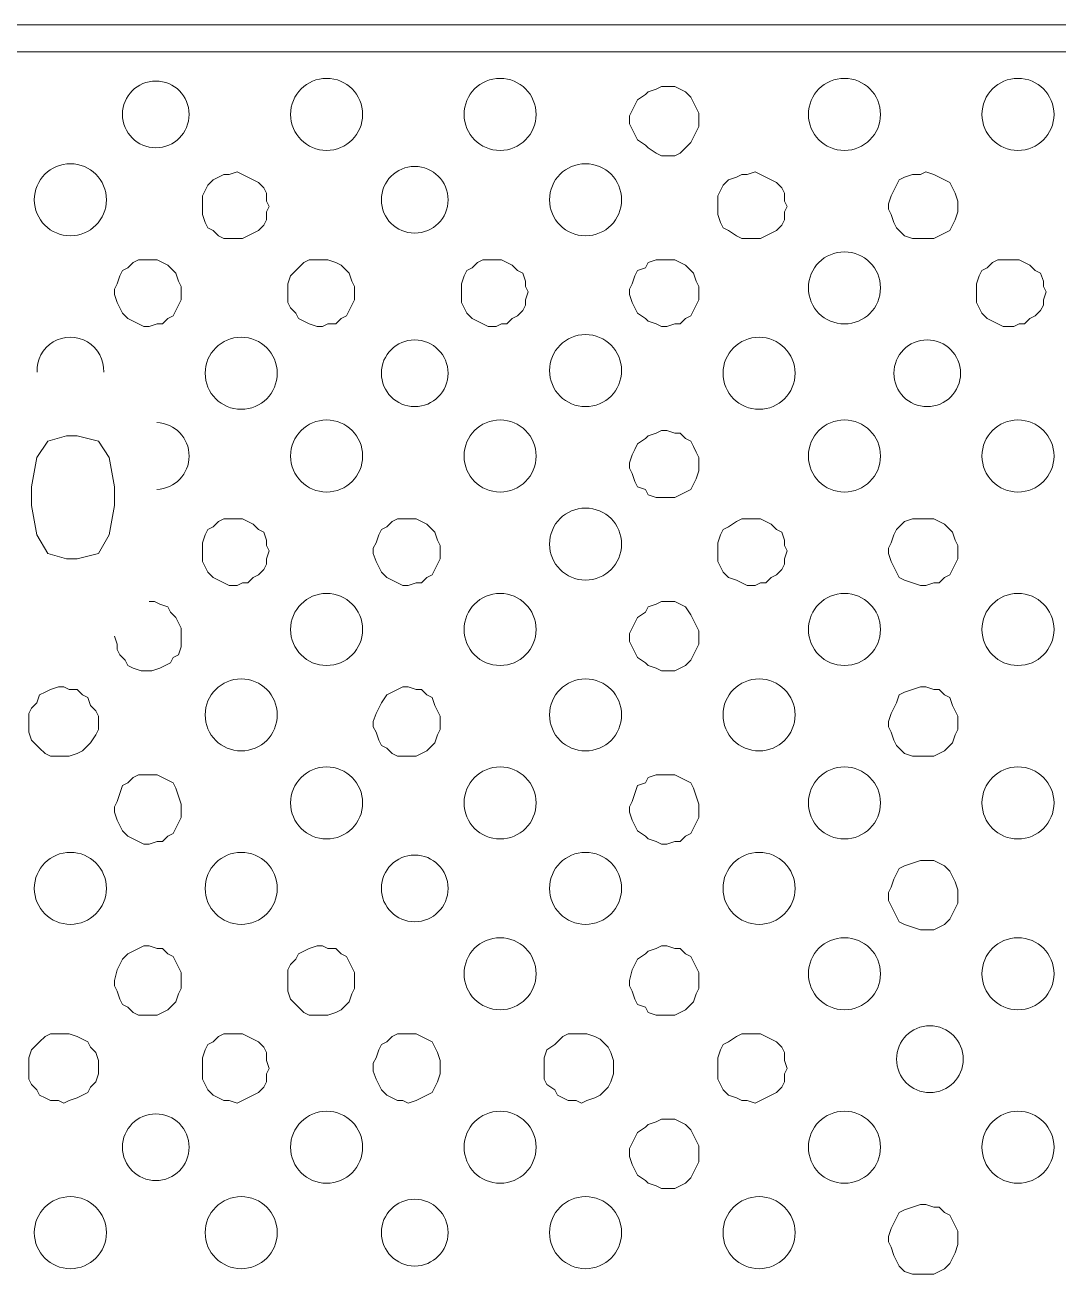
# Model space of a CAD drawing. Header units: inches. Extents: x 0.13 to 4.47, y 0.19 to 3.07.
# Drawn here: x 3.3967 to 3.5764, y 2.3011 to 2.5184 of the extents above; entities that cross this region are included whole.
import ezdxf

# ---------------------------------------------------------------- set-up
doc = ezdxf.new("R2010")
doc.units = ezdxf.units.IN
doc.header["$MEASUREMENT"] = 0
doc.layers.add('PDF_PDF5_PDF12_PDF11_0', color=7, linetype='Continuous')
doc.layers.add('PDF_PDF5_PDF12_PDF11_PROYECCION 2', color=7, linetype='Continuous')

msp = doc.modelspace()

# ---------------------------------------------------------------- linework, layer by layer
at = {"layer": 'PDF_PDF5_PDF12_PDF11_0', "lineweight": 13}
msp.add_lwpolyline([(3.403897200000002, 2.446923600000001), (3.400646400000002, 2.445994800000001), (3.398788800000002, 2.443208400000001), (3.397860000000002, 2.438100000000001), (3.397860000000002, 2.434849200000001), (3.398788800000002, 2.429740800000001), (3.400646400000002, 2.426490000000001), (3.403897200000002, 2.425561200000001), (3.405754800000002, 2.425561200000001), (3.409470000000002, 2.426490000000001), (3.411327600000002, 2.429740800000001), (3.412256400000002, 2.434849200000001), (3.412256400000002, 2.438100000000001), (3.411327600000002, 2.443208400000001), (3.409470000000002, 2.445994800000001), (3.405754800000002, 2.446923600000001)], close=True, dxfattribs=at)
at = {"layer": 'PDF_PDF5_PDF12_PDF11_PROYECCION 2', "lineweight": 5}
for points in [[(4.043376000000002, 2.518441200000001), (3.274794000000002, 2.518441200000001)], [(4.043376000000002, 2.513797200000001), (3.274794000000002, 2.513797200000001)], [(3.412256400000002, 2.412093600000001), (3.412720800000002, 2.410700400000001), (3.412720800000002, 2.409771600000001), (3.413185200000002, 2.408842800000001), (3.414114000000002, 2.407914000000001), (3.414578400000002, 2.406985200000001), (3.415507200000002, 2.406520800000001), (3.416900400000002, 2.406056400000001), (3.417829200000002, 2.406056400000001), (3.418758000000002, 2.406056400000001), (3.420151200000002, 2.406520800000001), (3.421080000000002, 2.406985200000001), (3.422008800000002, 2.407449600000001), (3.422473200000002, 2.408378400000001), (3.423402000000002, 2.408842800000001), (3.423866400000002, 2.410236000000001), (3.423866400000002, 2.411164800000001), (3.423866400000002, 2.412093600000001), (3.423866400000002, 2.413486800000001), (3.423402000000002, 2.414415600000001), (3.422937600000002, 2.415344400000001), (3.422008800000002, 2.416273200000001), (3.421544400000002, 2.417202000000001), (3.420151200000002, 2.417666400000001), (3.419222400000002, 2.418130800000001), (3.418293600000002, 2.418130800000001)]]:
    msp.add_lwpolyline(points, dxfattribs=at)
for points in [[(3.513960000000002, 2.501722800000001), (3.513960000000002, 2.503116000000001), (3.513495600000002, 2.504044800000001), (3.513031200000002, 2.504973600000001), (3.512566800000002, 2.505902400000001), (3.511638000000002, 2.506831200000001), (3.510709200000002, 2.507295600000001), (3.509780400000002, 2.507760000000001), (3.508387200000002, 2.507760000000001), (3.507458400000002, 2.507760000000001), (3.506529600000002, 2.507295600000001), (3.505136400000002, 2.506831200000001), (3.504672000000002, 2.506366800000001), (3.503278800000002, 2.505438000000001), (3.502814400000002, 2.504509200000001), (3.502350000000002, 2.503580400000001), (3.501885600000002, 2.502651600000001), (3.501885600000002, 2.501258400000001), (3.502350000000002, 2.500329600000001), (3.502814400000002, 2.499400800000001), (3.503278800000002, 2.498472000000001), (3.504672000000002, 2.497543200000001), (3.505136400000002, 2.497078800000001), (3.506529600000002, 2.496150000000001), (3.507458400000002, 2.495685600000001), (3.508387200000002, 2.495685600000001), (3.509780400000002, 2.495685600000001), (3.510709200000002, 2.496150000000001), (3.511638000000002, 2.497078800000001), (3.512566800000002, 2.498007600000001), (3.513031200000002, 2.498936400000001), (3.513495600000002, 2.499865200000001), (3.513960000000002, 2.500794000000001)], [(3.439191600000002, 2.486862000000001), (3.438727200000002, 2.487790800000001), (3.438727200000002, 2.489184000000001), (3.438262800000002, 2.490112800000001), (3.437334000000002, 2.491041600000001), (3.436405200000002, 2.491506000000001), (3.435476400000002, 2.491970400000001), (3.434547600000002, 2.492434800000001), (3.433618800000002, 2.492899200000001), (3.432225600000002, 2.492434800000001), (3.431296800000002, 2.492434800000001), (3.430368000000002, 2.491970400000001), (3.429439200000002, 2.491506000000001), (3.428510400000002, 2.490577200000001), (3.428046000000002, 2.489648400000001), (3.427581600000002, 2.488719600000001), (3.427581600000002, 2.487326400000001), (3.427581600000002, 2.486397600000001), (3.427581600000002, 2.485468800000001), (3.428046000000002, 2.484075600000001), (3.428510400000002, 2.483146800000001), (3.429439200000002, 2.482682400000001), (3.430368000000002, 2.481753600000001), (3.431296800000002, 2.481289200000001), (3.432225600000002, 2.481289200000001), (3.433618800000002, 2.481289200000001), (3.434547600000002, 2.481289200000001), (3.435476400000002, 2.481753600000001), (3.436405200000002, 2.482218000000001), (3.437334000000002, 2.482682400000001), (3.438262800000002, 2.483611200000001), (3.438727200000002, 2.484540000000001), (3.438727200000002, 2.485933200000001)], [(3.529285200000002, 2.486862000000001), (3.528820800000002, 2.487790800000001), (3.528820800000002, 2.489184000000001), (3.528356400000002, 2.490112800000001), (3.527427600000002, 2.491041600000001), (3.526498800000002, 2.491506000000001), (3.525570000000002, 2.491970400000001), (3.524641200000002, 2.492434800000001), (3.523712400000002, 2.492899200000001), (3.522319200000002, 2.492434800000001), (3.521390400000002, 2.492434800000001), (3.520461600000002, 2.491970400000001), (3.519068400000002, 2.491506000000001), (3.518139600000002, 2.490577200000001), (3.517675200000002, 2.489648400000001), (3.517210800000002, 2.488719600000001), (3.517210800000002, 2.487326400000001), (3.517210800000002, 2.486397600000001), (3.517210800000002, 2.485468800000001), (3.517675200000002, 2.484075600000001), (3.518139600000002, 2.483146800000001), (3.519068400000002, 2.482682400000001), (3.520461600000002, 2.481753600000001), (3.521390400000002, 2.481289200000001), (3.522319200000002, 2.481289200000001), (3.523712400000002, 2.481289200000001), (3.524641200000002, 2.481289200000001), (3.525570000000002, 2.481753600000001), (3.526498800000002, 2.482218000000001), (3.527427600000002, 2.482682400000001), (3.528356400000002, 2.483611200000001), (3.528820800000002, 2.484540000000001), (3.528820800000002, 2.485933200000001)], [(3.559006800000002, 2.486862000000001), (3.559006800000002, 2.487790800000001), (3.558542400000002, 2.489184000000001), (3.558078000000002, 2.490112800000001), (3.557613600000002, 2.491041600000001), (3.556684800000002, 2.491506000000001), (3.555756000000002, 2.491970400000001), (3.554827200000002, 2.492434800000001), (3.553434000000002, 2.492899200000001), (3.552505200000002, 2.492434800000001), (3.551112000000002, 2.492434800000001), (3.549718800000002, 2.491970400000001), (3.548790000000002, 2.491506000000001), (3.548325600000002, 2.490577200000001), (3.547861200000002, 2.489648400000001), (3.547396800000002, 2.488719600000001), (3.546932400000002, 2.487326400000001), (3.546932400000002, 2.486397600000001), (3.547396800000002, 2.485468800000001), (3.547861200000002, 2.484075600000001), (3.548325600000002, 2.483146800000001), (3.548790000000002, 2.482682400000001), (3.549718800000002, 2.481753600000001), (3.551112000000002, 2.481289200000001), (3.552505200000002, 2.481289200000001), (3.553434000000002, 2.481289200000001), (3.554827200000002, 2.481289200000001), (3.555756000000002, 2.481753600000001), (3.556684800000002, 2.482218000000001), (3.557613600000002, 2.482682400000001), (3.558078000000002, 2.483611200000001), (3.558542400000002, 2.484540000000001), (3.559006800000002, 2.485933200000001)], [(3.423866400000002, 2.472001200000001), (3.423866400000002, 2.472930000000001), (3.423402000000002, 2.473858800000001), (3.422937600000002, 2.475252000000001), (3.422473200000002, 2.475716400000001), (3.421544400000002, 2.476645200000001), (3.420615600000002, 2.477109600000001), (3.419686800000002, 2.477574000000001), (3.418293600000002, 2.477574000000001), (3.417364800000002, 2.477574000000001), (3.416436000000002, 2.477574000000001), (3.415507200000002, 2.477109600000001), (3.414578400000002, 2.476180800000001), (3.413649600000002, 2.475716400000001), (3.413185200000002, 2.474787600000001), (3.412720800000002, 2.473394400000001), (3.412256400000002, 2.472465600000001), (3.412256400000002, 2.471536800000001), (3.412720800000002, 2.470143600000001), (3.413185200000002, 2.469214800000001), (3.413649600000002, 2.468286000000001), (3.414578400000002, 2.467357200000001), (3.415507200000002, 2.466892800000001), (3.416436000000002, 2.466428400000001), (3.417364800000002, 2.465964000000001), (3.418293600000002, 2.465964000000001), (3.419686800000002, 2.466428400000001), (3.420615600000002, 2.466428400000001), (3.421544400000002, 2.467357200000001), (3.422473200000002, 2.467821600000001), (3.422937600000002, 2.468750400000001), (3.423402000000002, 2.469679200000001), (3.423866400000002, 2.470608000000001)], [(3.454052400000002, 2.472001200000001), (3.454052400000002, 2.472930000000001), (3.453588000000002, 2.473858800000001), (3.453123600000002, 2.475252000000001), (3.452659200000002, 2.475716400000001), (3.451730400000002, 2.476645200000001), (3.450801600000002, 2.477109600000001), (3.449408400000002, 2.477574000000001), (3.448479600000002, 2.477574000000001), (3.447550800000002, 2.477574000000001), (3.446157600000002, 2.477574000000001), (3.445228800000002, 2.477109600000001), (3.444300000000002, 2.476180800000001), (3.443835600000002, 2.475716400000001), (3.442906800000002, 2.474787600000001), (3.442442400000002, 2.473394400000001), (3.442442400000002, 2.472465600000001), (3.442442400000002, 2.471536800000001), (3.442442400000002, 2.470143600000001), (3.442906800000002, 2.469214800000001), (3.443835600000002, 2.468286000000001), (3.444300000000002, 2.467357200000001), (3.445228800000002, 2.466892800000001), (3.446157600000002, 2.466428400000001), (3.447550800000002, 2.465964000000001), (3.448479600000002, 2.465964000000001), (3.449408400000002, 2.466428400000001), (3.450801600000002, 2.466428400000001), (3.451730400000002, 2.467357200000001), (3.452659200000002, 2.467821600000001), (3.453123600000002, 2.468750400000001), (3.453588000000002, 2.469679200000001), (3.454052400000002, 2.470608000000001)], [(3.454052400000002, 2.472001200000001), (3.454052400000002, 2.472930000000001), (3.453588000000002, 2.473858800000001), (3.453123600000002, 2.475252000000001), (3.452659200000002, 2.475716400000001), (3.451730400000002, 2.476645200000001), (3.450801600000002, 2.477109600000001), (3.449408400000002, 2.477574000000001), (3.448479600000002, 2.477574000000001), (3.447550800000002, 2.477574000000001), (3.446157600000002, 2.477574000000001), (3.445228800000002, 2.477109600000001), (3.444300000000002, 2.476180800000001), (3.443835600000002, 2.475716400000001), (3.442906800000002, 2.474787600000001), (3.442442400000002, 2.473394400000001), (3.442442400000002, 2.472465600000001), (3.442442400000002, 2.471536800000001), (3.442442400000002, 2.470143600000001), (3.442906800000002, 2.469214800000001), (3.443835600000002, 2.468286000000001), (3.444300000000002, 2.467357200000001), (3.445228800000002, 2.466892800000001), (3.446157600000002, 2.466428400000001), (3.447550800000002, 2.465964000000001), (3.448479600000002, 2.465964000000001), (3.449408400000002, 2.466428400000001), (3.450801600000002, 2.466428400000001), (3.451730400000002, 2.467357200000001), (3.452659200000002, 2.467821600000001), (3.453123600000002, 2.468750400000001), (3.453588000000002, 2.469679200000001), (3.454052400000002, 2.470608000000001)], [(3.484238400000002, 2.472001200000001), (3.483774000000002, 2.472930000000001), (3.483774000000002, 2.473858800000001), (3.483309600000002, 2.475252000000001), (3.482380800000002, 2.475716400000001), (3.481452000000002, 2.476645200000001), (3.480523200000002, 2.477109600000001), (3.479594400000002, 2.477574000000001), (3.478665600000002, 2.477574000000001), (3.477272400000002, 2.477574000000001), (3.476343600000002, 2.477574000000001), (3.475414800000002, 2.477109600000001), (3.474486000000002, 2.476180800000001), (3.473557200000002, 2.475716400000001), (3.473092800000002, 2.474787600000001), (3.472628400000002, 2.473394400000001), (3.472628400000002, 2.472465600000001), (3.472628400000002, 2.471536800000001), (3.472628400000002, 2.470143600000001), (3.473092800000002, 2.469214800000001), (3.473557200000002, 2.468286000000001), (3.474486000000002, 2.467357200000001), (3.475414800000002, 2.466892800000001), (3.476343600000002, 2.466428400000001), (3.477272400000002, 2.465964000000001), (3.478665600000002, 2.465964000000001), (3.479594400000002, 2.466428400000001), (3.480523200000002, 2.466428400000001), (3.481452000000002, 2.467357200000001), (3.482380800000002, 2.467821600000001), (3.483309600000002, 2.468750400000001), (3.483774000000002, 2.469679200000001), (3.483774000000002, 2.470608000000001)], [(3.513960000000002, 2.472001200000001), (3.513960000000002, 2.472930000000001), (3.513495600000002, 2.473858800000001), (3.513031200000002, 2.475252000000001), (3.512566800000002, 2.475716400000001), (3.511638000000002, 2.476645200000001), (3.510709200000002, 2.477109600000001), (3.509780400000002, 2.477574000000001), (3.508387200000002, 2.477574000000001), (3.507458400000002, 2.477574000000001), (3.506529600000002, 2.477574000000001), (3.505136400000002, 2.477109600000001), (3.504672000000002, 2.476180800000001), (3.503278800000002, 2.475716400000001), (3.502814400000002, 2.474787600000001), (3.502350000000002, 2.473394400000001), (3.501885600000002, 2.472465600000001), (3.501885600000002, 2.471536800000001), (3.502350000000002, 2.470143600000001), (3.502814400000002, 2.469214800000001), (3.503278800000002, 2.468286000000001), (3.504672000000002, 2.467357200000001), (3.505136400000002, 2.466892800000001), (3.506529600000002, 2.466428400000001), (3.507458400000002, 2.465964000000001), (3.508387200000002, 2.465964000000001), (3.509780400000002, 2.466428400000001), (3.510709200000002, 2.466428400000001), (3.511638000000002, 2.467357200000001), (3.512566800000002, 2.467821600000001), (3.513031200000002, 2.468750400000001), (3.513495600000002, 2.469679200000001), (3.513960000000002, 2.470608000000001)], [(3.574332000000002, 2.472001200000001), (3.573867600000002, 2.472930000000001), (3.573867600000002, 2.473858800000001), (3.573403200000002, 2.475252000000001), (3.572474400000002, 2.475716400000001), (3.571545600000002, 2.476645200000001), (3.570616800000002, 2.477109600000001), (3.569688000000002, 2.477574000000001), (3.568759200000002, 2.477574000000001), (3.566901600000002, 2.477574000000001), (3.565972800000002, 2.477574000000001), (3.565044000000002, 2.477109600000001), (3.564115200000002, 2.476180800000001), (3.563186400000002, 2.475716400000001), (3.562722000000002, 2.474787600000001), (3.562257600000002, 2.473394400000001), (3.562257600000002, 2.472465600000001), (3.562257600000002, 2.471536800000001), (3.562257600000002, 2.470143600000001), (3.562722000000002, 2.469214800000001), (3.563186400000002, 2.468286000000001), (3.564115200000002, 2.467357200000001), (3.565044000000002, 2.466892800000001), (3.565972800000002, 2.466428400000001), (3.566901600000002, 2.465964000000001), (3.568759200000002, 2.465964000000001), (3.569688000000002, 2.466428400000001), (3.570616800000002, 2.466428400000001), (3.571545600000002, 2.467357200000001), (3.572474400000002, 2.467821600000001), (3.573403200000002, 2.468750400000001), (3.573867600000002, 2.469679200000001), (3.573867600000002, 2.470608000000001)], [(3.513960000000002, 2.441815200000001), (3.513960000000002, 2.443208400000001), (3.513495600000002, 2.444137200000001), (3.513031200000002, 2.445066000000001), (3.512566800000002, 2.445994800000001), (3.511638000000002, 2.446459200000001), (3.510709200000002, 2.447388000000001), (3.509780400000002, 2.447388000000001), (3.508387200000002, 2.447852400000001), (3.507458400000002, 2.447852400000001), (3.506529600000002, 2.447388000000001), (3.505136400000002, 2.446923600000001), (3.504672000000002, 2.446459200000001), (3.503278800000002, 2.445530400000001), (3.502814400000002, 2.444601600000001), (3.502350000000002, 2.443672800000001), (3.501885600000002, 2.442279600000001), (3.501885600000002, 2.441350800000001), (3.502350000000002, 2.440422000000001), (3.502814400000002, 2.439028800000001), (3.503278800000002, 2.438100000000001), (3.504672000000002, 2.437635600000001), (3.505136400000002, 2.436706800000001), (3.506529600000002, 2.436242400000001), (3.507458400000002, 2.436242400000001), (3.508387200000002, 2.436242400000001), (3.509780400000002, 2.436242400000001), (3.510709200000002, 2.436706800000001), (3.511638000000002, 2.437171200000001), (3.512566800000002, 2.437635600000001), (3.513031200000002, 2.438564400000001), (3.513495600000002, 2.439493200000001), (3.513960000000002, 2.440886400000001)], [(3.439191600000002, 2.426954400000001), (3.438727200000002, 2.427883200000001), (3.438727200000002, 2.428812000000001), (3.438262800000002, 2.430205200000001), (3.437334000000002, 2.430669600000001), (3.436405200000002, 2.431598400000001), (3.435476400000002, 2.432062800000001), (3.434547600000002, 2.432527200000001), (3.433618800000002, 2.432527200000001), (3.432225600000002, 2.432527200000001), (3.431296800000002, 2.432527200000001), (3.430368000000002, 2.432062800000001), (3.429439200000002, 2.431134000000001), (3.428510400000002, 2.430669600000001), (3.428046000000002, 2.429740800000001), (3.427581600000002, 2.428347600000001), (3.427581600000002, 2.427418800000001), (3.427581600000002, 2.426490000000001), (3.427581600000002, 2.425096800000001), (3.428046000000002, 2.424168000000001), (3.428510400000002, 2.423239200000001), (3.429439200000002, 2.422310400000001), (3.430368000000002, 2.421846000000001), (3.431296800000002, 2.421381600000001), (3.432225600000002, 2.420917200000001), (3.433618800000002, 2.420917200000001), (3.434547600000002, 2.421381600000001), (3.435476400000002, 2.421381600000001), (3.436405200000002, 2.422310400000001), (3.437334000000002, 2.422774800000001), (3.438262800000002, 2.423703600000001), (3.438727200000002, 2.424632400000001), (3.438727200000002, 2.425561200000001)], [(3.468913200000002, 2.426954400000001), (3.468913200000002, 2.427883200000001), (3.468448800000002, 2.428812000000001), (3.467984400000002, 2.430205200000001), (3.467520000000002, 2.430669600000001), (3.466591200000002, 2.431598400000001), (3.465662400000002, 2.432062800000001), (3.464733600000002, 2.432527200000001), (3.463340400000002, 2.432527200000001), (3.462411600000002, 2.432527200000001), (3.461482800000002, 2.432527200000001), (3.460554000000002, 2.432062800000001), (3.459625200000002, 2.431134000000001), (3.458696400000002, 2.430669600000001), (3.458232000000002, 2.429740800000001), (3.457767600000002, 2.428347600000001), (3.457303200000002, 2.427418800000001), (3.457303200000002, 2.426490000000001), (3.457767600000002, 2.425096800000001), (3.458232000000002, 2.424168000000001), (3.458696400000002, 2.423239200000001), (3.459625200000002, 2.422310400000001), (3.460554000000002, 2.421846000000001), (3.461482800000002, 2.421381600000001), (3.462411600000002, 2.420917200000001), (3.463340400000002, 2.420917200000001), (3.464733600000002, 2.421381600000001), (3.465662400000002, 2.421381600000001), (3.466591200000002, 2.422310400000001), (3.467520000000002, 2.422774800000001), (3.467984400000002, 2.423703600000001), (3.468448800000002, 2.424632400000001), (3.468913200000002, 2.425561200000001)], [(3.529285200000002, 2.426954400000001), (3.528820800000002, 2.427883200000001), (3.528820800000002, 2.428812000000001), (3.528356400000002, 2.430205200000001), (3.527427600000002, 2.430669600000001), (3.526498800000002, 2.431598400000001), (3.525570000000002, 2.432062800000001), (3.524641200000002, 2.432527200000001), (3.523712400000002, 2.432527200000001), (3.522319200000002, 2.432527200000001), (3.521390400000002, 2.432527200000001), (3.520461600000002, 2.432062800000001), (3.519068400000002, 2.431134000000001), (3.518139600000002, 2.430669600000001), (3.517675200000002, 2.429740800000001), (3.517210800000002, 2.428347600000001), (3.517210800000002, 2.427418800000001), (3.517210800000002, 2.426490000000001), (3.517210800000002, 2.425096800000001), (3.517675200000002, 2.424168000000001), (3.518139600000002, 2.423239200000001), (3.519068400000002, 2.422310400000001), (3.520461600000002, 2.421846000000001), (3.521390400000002, 2.421381600000001), (3.522319200000002, 2.420917200000001), (3.523712400000002, 2.420917200000001), (3.524641200000002, 2.421381600000001), (3.525570000000002, 2.421381600000001), (3.526498800000002, 2.422310400000001), (3.527427600000002, 2.422774800000001), (3.528356400000002, 2.423703600000001), (3.528820800000002, 2.424632400000001), (3.528820800000002, 2.425561200000001)], [(3.559006800000002, 2.426954400000001), (3.559006800000002, 2.427883200000001), (3.558542400000002, 2.428812000000001), (3.558078000000002, 2.430205200000001), (3.557613600000002, 2.430669600000001), (3.556684800000002, 2.431598400000001), (3.555756000000002, 2.432062800000001), (3.554827200000002, 2.432527200000001), (3.553434000000002, 2.432527200000001), (3.552505200000002, 2.432527200000001), (3.551112000000002, 2.432527200000001), (3.549718800000002, 2.432062800000001), (3.548790000000002, 2.431134000000001), (3.548325600000002, 2.430669600000001), (3.547861200000002, 2.429740800000001), (3.547396800000002, 2.428347600000001), (3.546932400000002, 2.427418800000001), (3.546932400000002, 2.426490000000001), (3.547396800000002, 2.425096800000001), (3.547861200000002, 2.424168000000001), (3.548325600000002, 2.423239200000001), (3.548790000000002, 2.422310400000001), (3.549718800000002, 2.421846000000001), (3.551112000000002, 2.421381600000001), (3.552505200000002, 2.420917200000001), (3.553434000000002, 2.420917200000001), (3.554827200000002, 2.421381600000001), (3.555756000000002, 2.421381600000001), (3.556684800000002, 2.422310400000001), (3.557613600000002, 2.422774800000001), (3.558078000000002, 2.423703600000001), (3.558542400000002, 2.424632400000001), (3.559006800000002, 2.425561200000001)], [(3.513960000000002, 2.412093600000001), (3.513960000000002, 2.413022400000001), (3.513495600000002, 2.413951200000001), (3.513031200000002, 2.414880000000001), (3.512566800000002, 2.415808800000001), (3.511638000000002, 2.417202000000001), (3.510709200000002, 2.417666400000001), (3.509780400000002, 2.418130800000001), (3.508387200000002, 2.418130800000001), (3.507458400000002, 2.418130800000001), (3.506529600000002, 2.417666400000001), (3.505136400000002, 2.417202000000001), (3.504672000000002, 2.416273200000001), (3.503278800000002, 2.415344400000001), (3.502814400000002, 2.414415600000001), (3.502350000000002, 2.413486800000001), (3.501885600000002, 2.412558000000001), (3.501885600000002, 2.411164800000001), (3.502350000000002, 2.410236000000001), (3.502814400000002, 2.409307200000001), (3.503278800000002, 2.408378400000001), (3.504672000000002, 2.407449600000001), (3.505136400000002, 2.406985200000001), (3.506529600000002, 2.406520800000001), (3.507458400000002, 2.406056400000001), (3.508387200000002, 2.406056400000001), (3.509780400000002, 2.406056400000001), (3.510709200000002, 2.406520800000001), (3.511638000000002, 2.406985200000001), (3.512566800000002, 2.407914000000001), (3.513031200000002, 2.408842800000001), (3.513495600000002, 2.409771600000001), (3.513960000000002, 2.410700400000001)], [(3.409470000000002, 2.396768400000001), (3.409470000000002, 2.398161600000001), (3.409005600000002, 2.399090400000001), (3.408076800000002, 2.400019200000001), (3.407612400000002, 2.401412400000001), (3.406683600000002, 2.401876800000001), (3.405754800000002, 2.402805600000001), (3.404361600000002, 2.402805600000001), (3.403432800000002, 2.403270000000001), (3.402504000000002, 2.403270000000001), (3.401110800000002, 2.402805600000001), (3.400182000000002, 2.402341200000001), (3.399253200000002, 2.401876800000001), (3.398788800000002, 2.400483600000001), (3.397860000000002, 2.399554800000001), (3.397395600000002, 2.398626000000001), (3.397395600000002, 2.397232800000001), (3.397395600000002, 2.396304000000001), (3.397395600000002, 2.395375200000001), (3.397860000000002, 2.393982000000001), (3.398788800000002, 2.393053200000001), (3.399253200000002, 2.392588800000001), (3.400182000000002, 2.391660000000001), (3.401110800000002, 2.391195600000001), (3.402504000000002, 2.391195600000001), (3.403432800000002, 2.391195600000001), (3.404361600000002, 2.391195600000001), (3.405754800000002, 2.391660000000001), (3.406683600000002, 2.392124400000001), (3.407612400000002, 2.393053200000001), (3.408076800000002, 2.393517600000001), (3.409005600000002, 2.394910800000001), (3.409470000000002, 2.395839600000001)], [(3.468913200000002, 2.396768400000001), (3.468913200000002, 2.398161600000001), (3.468448800000002, 2.399090400000001), (3.467984400000002, 2.400019200000001), (3.467520000000002, 2.401412400000001), (3.466591200000002, 2.401876800000001), (3.465662400000002, 2.402805600000001), (3.464733600000002, 2.402805600000001), (3.463340400000002, 2.403270000000001), (3.462411600000002, 2.403270000000001), (3.461482800000002, 2.402805600000001), (3.460554000000002, 2.402341200000001), (3.459625200000002, 2.401876800000001), (3.458696400000002, 2.400483600000001), (3.458232000000002, 2.399554800000001), (3.457767600000002, 2.398626000000001), (3.457303200000002, 2.397232800000001), (3.457303200000002, 2.396304000000001), (3.457767600000002, 2.395375200000001), (3.458232000000002, 2.393982000000001), (3.458696400000002, 2.393053200000001), (3.459625200000002, 2.392588800000001), (3.460554000000002, 2.391660000000001), (3.461482800000002, 2.391195600000001), (3.462411600000002, 2.391195600000001), (3.463340400000002, 2.391195600000001), (3.464733600000002, 2.391195600000001), (3.465662400000002, 2.391660000000001), (3.466591200000002, 2.392124400000001), (3.467520000000002, 2.393053200000001), (3.467984400000002, 2.393517600000001), (3.468448800000002, 2.394910800000001), (3.468913200000002, 2.395839600000001)], [(3.559006800000002, 2.396768400000001), (3.559006800000002, 2.398161600000001), (3.558542400000002, 2.399090400000001), (3.558078000000002, 2.400019200000001), (3.557613600000002, 2.401412400000001), (3.556684800000002, 2.401876800000001), (3.555756000000002, 2.402805600000001), (3.554827200000002, 2.402805600000001), (3.553434000000002, 2.403270000000001), (3.552505200000002, 2.403270000000001), (3.551112000000002, 2.402805600000001), (3.549718800000002, 2.402341200000001), (3.548790000000002, 2.401876800000001), (3.548325600000002, 2.400483600000001), (3.547861200000002, 2.399554800000001), (3.547396800000002, 2.398626000000001), (3.546932400000002, 2.397232800000001), (3.546932400000002, 2.396304000000001), (3.547396800000002, 2.395375200000001), (3.547861200000002, 2.393982000000001), (3.548325600000002, 2.393053200000001), (3.548790000000002, 2.392588800000001), (3.549718800000002, 2.391660000000001), (3.551112000000002, 2.391195600000001), (3.552505200000002, 2.391195600000001), (3.553434000000002, 2.391195600000001), (3.554827200000002, 2.391195600000001), (3.555756000000002, 2.391660000000001), (3.556684800000002, 2.392124400000001), (3.557613600000002, 2.393053200000001), (3.558078000000002, 2.393517600000001), (3.558542400000002, 2.394910800000001), (3.559006800000002, 2.395839600000001)], [(3.423866400000002, 2.381907600000001), (3.423866400000002, 2.382836400000001), (3.423402000000002, 2.384229600000001), (3.422937600000002, 2.385622800000001), (3.422473200000002, 2.386551600000001), (3.421544400000002, 2.387016000000001), (3.420615600000002, 2.387480400000001), (3.419686800000002, 2.387944800000001), (3.418293600000002, 2.387944800000001), (3.417364800000002, 2.387944800000001), (3.416436000000002, 2.387944800000001), (3.415507200000002, 2.387480400000001), (3.414578400000002, 2.386551600000001), (3.413649600000002, 2.386087200000001), (3.413185200000002, 2.384694000000001), (3.412720800000002, 2.383300800000001), (3.412256400000002, 2.382372000000001), (3.412256400000002, 2.381443200000001), (3.412720800000002, 2.380050000000001), (3.413185200000002, 2.379121200000001), (3.413649600000002, 2.378192400000001), (3.414578400000002, 2.377263600000001), (3.415507200000002, 2.376799200000001), (3.416436000000002, 2.376334800000001), (3.417364800000002, 2.375870400000001), (3.418293600000002, 2.375870400000001), (3.419686800000002, 2.376334800000001), (3.420615600000002, 2.376334800000001), (3.421544400000002, 2.377263600000001), (3.422473200000002, 2.377728000000001), (3.422937600000002, 2.378656800000001), (3.423402000000002, 2.379585600000001), (3.423866400000002, 2.380514400000001)], [(3.513960000000002, 2.381907600000001), (3.513960000000002, 2.382836400000001), (3.513495600000002, 2.384229600000001), (3.513031200000002, 2.385622800000001), (3.512566800000002, 2.386551600000001), (3.511638000000002, 2.387016000000001), (3.510709200000002, 2.387480400000001), (3.509780400000002, 2.387944800000001), (3.508387200000002, 2.387944800000001), (3.507458400000002, 2.387944800000001), (3.506529600000002, 2.387944800000001), (3.505136400000002, 2.387480400000001), (3.504672000000002, 2.386551600000001), (3.503278800000002, 2.386087200000001), (3.502814400000002, 2.384694000000001), (3.502350000000002, 2.383300800000001), (3.501885600000002, 2.382372000000001), (3.501885600000002, 2.381443200000001), (3.502350000000002, 2.380050000000001), (3.502814400000002, 2.379121200000001), (3.503278800000002, 2.378192400000001), (3.504672000000002, 2.377263600000001), (3.505136400000002, 2.376799200000001), (3.506529600000002, 2.376334800000001), (3.507458400000002, 2.375870400000001), (3.508387200000002, 2.375870400000001), (3.509780400000002, 2.376334800000001), (3.510709200000002, 2.376334800000001), (3.511638000000002, 2.377263600000001), (3.512566800000002, 2.377728000000001), (3.513031200000002, 2.378656800000001), (3.513495600000002, 2.379585600000001), (3.513960000000002, 2.380514400000001)], [(3.559006800000002, 2.367046800000001), (3.559006800000002, 2.367975600000001), (3.558542400000002, 2.369368800000001), (3.558078000000002, 2.370297600000001), (3.557613600000002, 2.371226400000001), (3.556684800000002, 2.372155200000001), (3.555756000000002, 2.372619600000001), (3.554827200000002, 2.373084000000001), (3.553434000000002, 2.373084000000001), (3.552505200000002, 2.373084000000001), (3.551112000000002, 2.372619600000001), (3.549718800000002, 2.372155200000001), (3.548790000000002, 2.371690800000001), (3.548325600000002, 2.370762000000001), (3.547861200000002, 2.369833200000001), (3.547396800000002, 2.368440000000001), (3.546932400000002, 2.367511200000001), (3.546932400000002, 2.366118000000001), (3.547396800000002, 2.365189200000001), (3.547861200000002, 2.364260400000001), (3.548325600000002, 2.363331600000001), (3.548790000000002, 2.362402800000001), (3.549718800000002, 2.361938400000001), (3.551112000000002, 2.361474000000001), (3.552505200000002, 2.361009600000001), (3.553434000000002, 2.361009600000001), (3.554827200000002, 2.361009600000001), (3.555756000000002, 2.361474000000001), (3.556684800000002, 2.361938400000001), (3.557613600000002, 2.362867200000001), (3.558078000000002, 2.363796000000001), (3.558542400000002, 2.364724800000001), (3.559006800000002, 2.365653600000001)], [(3.423866400000002, 2.351721600000001), (3.423866400000002, 2.353579200000001), (3.423402000000002, 2.354508000000001), (3.422937600000002, 2.355436800000001), (3.422473200000002, 2.356365600000001), (3.421544400000002, 2.356830000000001), (3.420615600000002, 2.357758800000001), (3.419686800000002, 2.357758800000001), (3.418293600000002, 2.358223200000001), (3.417364800000002, 2.358223200000001), (3.416436000000002, 2.357758800000001), (3.415507200000002, 2.357294400000001), (3.414578400000002, 2.356830000000001), (3.413649600000002, 2.355901200000001), (3.413185200000002, 2.354972400000001), (3.412720800000002, 2.354043600000001), (3.412256400000002, 2.352186000000001), (3.412256400000002, 2.351257200000001), (3.412720800000002, 2.350328400000001), (3.413185200000002, 2.348935200000001), (3.413649600000002, 2.348006400000001), (3.414578400000002, 2.347542000000001), (3.415507200000002, 2.346613200000001), (3.416436000000002, 2.346148800000001), (3.417364800000002, 2.346148800000001), (3.418293600000002, 2.346148800000001), (3.419686800000002, 2.346148800000001), (3.420615600000002, 2.346613200000001), (3.421544400000002, 2.347077600000001), (3.422473200000002, 2.348006400000001), (3.422937600000002, 2.348470800000001), (3.423402000000002, 2.349864000000001), (3.423866400000002, 2.350792800000001)], [(3.454052400000002, 2.351721600000001), (3.454052400000002, 2.353579200000001), (3.453588000000002, 2.354508000000001), (3.453123600000002, 2.355436800000001), (3.452659200000002, 2.356365600000001), (3.451730400000002, 2.356830000000001), (3.450801600000002, 2.357758800000001), (3.449408400000002, 2.357758800000001), (3.448479600000002, 2.358223200000001), (3.447550800000002, 2.358223200000001), (3.446157600000002, 2.357758800000001), (3.445228800000002, 2.357294400000001), (3.444300000000002, 2.356830000000001), (3.443835600000002, 2.355901200000001), (3.442906800000002, 2.354972400000001), (3.442442400000002, 2.354043600000001), (3.442442400000002, 2.352186000000001), (3.442442400000002, 2.351257200000001), (3.442442400000002, 2.350328400000001), (3.442906800000002, 2.348935200000001), (3.443835600000002, 2.348006400000001), (3.444300000000002, 2.347542000000001), (3.445228800000002, 2.346613200000001), (3.446157600000002, 2.346148800000001), (3.447550800000002, 2.346148800000001), (3.448479600000002, 2.346148800000001), (3.449408400000002, 2.346148800000001), (3.450801600000002, 2.346613200000001), (3.451730400000002, 2.347077600000001), (3.452659200000002, 2.348006400000001), (3.453123600000002, 2.348470800000001), (3.453588000000002, 2.349864000000001), (3.454052400000002, 2.350792800000001)], [(3.454052400000002, 2.351721600000001), (3.454052400000002, 2.353579200000001), (3.453588000000002, 2.354508000000001), (3.453123600000002, 2.355436800000001), (3.452659200000002, 2.356365600000001), (3.451730400000002, 2.356830000000001), (3.450801600000002, 2.357758800000001), (3.449408400000002, 2.357758800000001), (3.448479600000002, 2.358223200000001), (3.447550800000002, 2.358223200000001), (3.446157600000002, 2.357758800000001), (3.445228800000002, 2.357294400000001), (3.444300000000002, 2.356830000000001), (3.443835600000002, 2.355901200000001), (3.442906800000002, 2.354972400000001), (3.442442400000002, 2.354043600000001), (3.442442400000002, 2.352186000000001), (3.442442400000002, 2.351257200000001), (3.442442400000002, 2.350328400000001), (3.442906800000002, 2.348935200000001), (3.443835600000002, 2.348006400000001), (3.444300000000002, 2.347542000000001), (3.445228800000002, 2.346613200000001), (3.446157600000002, 2.346148800000001), (3.447550800000002, 2.346148800000001), (3.448479600000002, 2.346148800000001), (3.449408400000002, 2.346148800000001), (3.450801600000002, 2.346613200000001), (3.451730400000002, 2.347077600000001), (3.452659200000002, 2.348006400000001), (3.453123600000002, 2.348470800000001), (3.453588000000002, 2.349864000000001), (3.454052400000002, 2.350792800000001)], [(3.513960000000002, 2.351721600000001), (3.513960000000002, 2.353579200000001), (3.513495600000002, 2.354508000000001), (3.513031200000002, 2.355436800000001), (3.512566800000002, 2.356365600000001), (3.511638000000002, 2.356830000000001), (3.510709200000002, 2.357758800000001), (3.509780400000002, 2.357758800000001), (3.508387200000002, 2.358223200000001), (3.507458400000002, 2.358223200000001), (3.506529600000002, 2.357758800000001), (3.505136400000002, 2.357294400000001), (3.504672000000002, 2.356830000000001), (3.503278800000002, 2.355901200000001), (3.502814400000002, 2.354972400000001), (3.502350000000002, 2.354043600000001), (3.501885600000002, 2.352186000000001), (3.501885600000002, 2.351257200000001), (3.502350000000002, 2.350328400000001), (3.502814400000002, 2.348935200000001), (3.503278800000002, 2.348006400000001), (3.504672000000002, 2.347542000000001), (3.505136400000002, 2.346613200000001), (3.506529600000002, 2.346148800000001), (3.507458400000002, 2.346148800000001), (3.508387200000002, 2.346148800000001), (3.509780400000002, 2.346148800000001), (3.510709200000002, 2.346613200000001), (3.511638000000002, 2.347077600000001), (3.512566800000002, 2.348006400000001), (3.513031200000002, 2.348470800000001), (3.513495600000002, 2.349864000000001), (3.513960000000002, 2.350792800000001)], [(3.409470000000002, 2.336860800000001), (3.409470000000002, 2.338254000000001), (3.409005600000002, 2.339647200000001), (3.408076800000002, 2.340576000000001), (3.407612400000002, 2.341504800000001), (3.406683600000002, 2.341969200000001), (3.405754800000002, 2.342433600000001), (3.404361600000002, 2.342898000000001), (3.403432800000002, 2.342898000000001), (3.402504000000002, 2.342898000000001), (3.401110800000002, 2.342898000000001), (3.400182000000002, 2.342433600000001), (3.399253200000002, 2.341504800000001), (3.398788800000002, 2.341040400000001), (3.397860000000002, 2.340111600000001), (3.397395600000002, 2.338718400000001), (3.397395600000002, 2.337789600000001), (3.397395600000002, 2.336396400000001), (3.397395600000002, 2.335003200000001), (3.397860000000002, 2.334074400000001), (3.398788800000002, 2.333145600000001), (3.399253200000002, 2.332216800000001), (3.400182000000002, 2.331752400000001), (3.401110800000002, 2.331288000000001), (3.402504000000002, 2.331288000000001), (3.403432800000002, 2.330823600000001), (3.404361600000002, 2.331288000000001), (3.405754800000002, 2.331752400000001), (3.406683600000002, 2.332216800000001), (3.407612400000002, 2.332681200000001), (3.408076800000002, 2.333610000000001), (3.409005600000002, 2.334538800000001), (3.409470000000002, 2.335932000000001)], [(3.439191600000002, 2.336860800000001), (3.438727200000002, 2.338254000000001), (3.438727200000002, 2.339647200000001), (3.438262800000002, 2.340576000000001), (3.437334000000002, 2.341504800000001), (3.436405200000002, 2.341969200000001), (3.435476400000002, 2.342433600000001), (3.434547600000002, 2.342898000000001), (3.433618800000002, 2.342898000000001), (3.432225600000002, 2.342898000000001), (3.431296800000002, 2.342898000000001), (3.430368000000002, 2.342433600000001), (3.429439200000002, 2.341504800000001), (3.428510400000002, 2.341040400000001), (3.428046000000002, 2.340111600000001), (3.427581600000002, 2.338718400000001), (3.427581600000002, 2.337789600000001), (3.427581600000002, 2.336396400000001), (3.427581600000002, 2.335003200000001), (3.428046000000002, 2.334074400000001), (3.428510400000002, 2.333145600000001), (3.429439200000002, 2.332216800000001), (3.430368000000002, 2.331752400000001), (3.431296800000002, 2.331288000000001), (3.432225600000002, 2.331288000000001), (3.433618800000002, 2.330823600000001), (3.434547600000002, 2.331288000000001), (3.435476400000002, 2.331752400000001), (3.436405200000002, 2.332216800000001), (3.437334000000002, 2.332681200000001), (3.438262800000002, 2.333610000000001), (3.438727200000002, 2.334538800000001), (3.438727200000002, 2.335932000000001)], [(3.468913200000002, 2.336860800000001), (3.468913200000002, 2.338254000000001), (3.468448800000002, 2.339647200000001), (3.467984400000002, 2.340576000000001), (3.467520000000002, 2.341504800000001), (3.466591200000002, 2.341969200000001), (3.465662400000002, 2.342433600000001), (3.464733600000002, 2.342898000000001), (3.463340400000002, 2.342898000000001), (3.462411600000002, 2.342898000000001), (3.461482800000002, 2.342898000000001), (3.460554000000002, 2.342433600000001), (3.459625200000002, 2.341504800000001), (3.458696400000002, 2.341040400000001), (3.458232000000002, 2.340111600000001), (3.457767600000002, 2.338718400000001), (3.457303200000002, 2.337789600000001), (3.457303200000002, 2.336396400000001), (3.457767600000002, 2.335003200000001), (3.458232000000002, 2.334074400000001), (3.458696400000002, 2.333145600000001), (3.459625200000002, 2.332216800000001), (3.460554000000002, 2.331752400000001), (3.461482800000002, 2.331288000000001), (3.462411600000002, 2.331288000000001), (3.463340400000002, 2.330823600000001), (3.464733600000002, 2.331288000000001), (3.465662400000002, 2.331752400000001), (3.466591200000002, 2.332216800000001), (3.467520000000002, 2.332681200000001), (3.467984400000002, 2.333610000000001), (3.468448800000002, 2.334538800000001), (3.468913200000002, 2.335932000000001)], [(3.499099200000002, 2.336860800000001), (3.499099200000002, 2.338254000000001), (3.498634800000002, 2.339647200000001), (3.498170400000002, 2.340576000000001), (3.497241600000002, 2.341504800000001), (3.496777200000002, 2.341969200000001), (3.495848400000002, 2.342433600000001), (3.494455200000002, 2.342898000000001), (3.493526400000002, 2.342898000000001), (3.492597600000002, 2.342898000000001), (3.491204400000002, 2.342898000000001), (3.490275600000002, 2.342433600000001), (3.489346800000002, 2.341504800000001), (3.488882400000002, 2.341040400000001), (3.487489200000002, 2.340111600000001), (3.487024800000002, 2.338718400000001), (3.487024800000002, 2.337789600000001), (3.487024800000002, 2.336396400000001), (3.487024800000002, 2.335003200000001), (3.487489200000002, 2.334074400000001), (3.488882400000002, 2.333145600000001), (3.489346800000002, 2.332216800000001), (3.490275600000002, 2.331752400000001), (3.491204400000002, 2.331288000000001), (3.492597600000002, 2.331288000000001), (3.493526400000002, 2.330823600000001), (3.494455200000002, 2.331288000000001), (3.495848400000002, 2.331752400000001), (3.496777200000002, 2.332216800000001), (3.497241600000002, 2.332681200000001), (3.498170400000002, 2.333610000000001), (3.498634800000002, 2.334538800000001), (3.499099200000002, 2.335932000000001)], [(3.529285200000002, 2.336860800000001), (3.528820800000002, 2.338254000000001), (3.528820800000002, 2.339647200000001), (3.528356400000002, 2.340576000000001), (3.527427600000002, 2.341504800000001), (3.526498800000002, 2.341969200000001), (3.525570000000002, 2.342433600000001), (3.524641200000002, 2.342898000000001), (3.523712400000002, 2.342898000000001), (3.522319200000002, 2.342898000000001), (3.521390400000002, 2.342898000000001), (3.520461600000002, 2.342433600000001), (3.519068400000002, 2.341504800000001), (3.518139600000002, 2.341040400000001), (3.517675200000002, 2.340111600000001), (3.517210800000002, 2.338718400000001), (3.517210800000002, 2.337789600000001), (3.517210800000002, 2.336396400000001), (3.517210800000002, 2.335003200000001), (3.517675200000002, 2.334074400000001), (3.518139600000002, 2.333145600000001), (3.519068400000002, 2.332216800000001), (3.520461600000002, 2.331752400000001), (3.521390400000002, 2.331288000000001), (3.522319200000002, 2.331288000000001), (3.523712400000002, 2.330823600000001), (3.524641200000002, 2.331288000000001), (3.525570000000002, 2.331752400000001), (3.526498800000002, 2.332216800000001), (3.527427600000002, 2.332681200000001), (3.528356400000002, 2.333610000000001), (3.528820800000002, 2.334538800000001), (3.528820800000002, 2.335932000000001)], [(3.513960000000002, 2.322464400000001), (3.513960000000002, 2.323393200000001), (3.513495600000002, 2.324322000000001), (3.513031200000002, 2.325250800000001), (3.512566800000002, 2.326179600000001), (3.511638000000002, 2.327108400000001), (3.510709200000002, 2.327572800000001), (3.509780400000002, 2.328037200000001), (3.508387200000002, 2.328037200000001), (3.507458400000002, 2.328037200000001), (3.506529600000002, 2.327572800000001), (3.505136400000002, 2.327108400000001), (3.504672000000002, 2.326644000000001), (3.503278800000002, 2.325715200000001), (3.502814400000002, 2.324786400000001), (3.502350000000002, 2.323857600000001), (3.501885600000002, 2.322928800000001), (3.501885600000002, 2.321535600000001), (3.502350000000002, 2.320142400000001), (3.502814400000002, 2.319213600000001), (3.503278800000002, 2.318284800000001), (3.504672000000002, 2.317356000000001), (3.505136400000002, 2.316891600000001), (3.506529600000002, 2.316427200000001), (3.507458400000002, 2.315962800000001), (3.508387200000002, 2.315962800000001), (3.509780400000002, 2.315962800000001), (3.510709200000002, 2.316427200000001), (3.511638000000002, 2.316891600000001), (3.512566800000002, 2.317820400000001), (3.513031200000002, 2.318749200000001), (3.513495600000002, 2.319678000000001), (3.513960000000002, 2.320606800000001)], [(3.559006800000002, 2.307139200000001), (3.559006800000002, 2.308532400000001), (3.558542400000002, 2.309461200000001), (3.558078000000002, 2.310390000000001), (3.557613600000002, 2.311318800000001), (3.556684800000002, 2.311783200000001), (3.555756000000002, 2.312712000000001), (3.554827200000002, 2.312712000000001), (3.553434000000002, 2.313176400000001), (3.552505200000002, 2.313176400000001), (3.551112000000002, 2.312712000000001), (3.549718800000002, 2.312247600000001), (3.548790000000002, 2.311783200000001), (3.548325600000002, 2.310854400000001), (3.547861200000002, 2.309925600000001), (3.547396800000002, 2.308996800000001), (3.546932400000002, 2.307603600000001), (3.546932400000002, 2.306674800000001), (3.547396800000002, 2.305746000000001), (3.547861200000002, 2.304352800000001), (3.548325600000002, 2.303424000000001), (3.548790000000002, 2.302495200000001), (3.549718800000002, 2.301566400000001), (3.551112000000002, 2.301102000000001), (3.552505200000002, 2.301102000000001), (3.553434000000002, 2.301102000000001), (3.554827200000002, 2.301102000000001), (3.555756000000002, 2.301566400000001), (3.556684800000002, 2.302030800000001), (3.557613600000002, 2.302959600000001), (3.558078000000002, 2.303888400000001), (3.558542400000002, 2.304817200000001), (3.559006800000002, 2.306210400000001)]]:
    msp.add_lwpolyline(points, close=True, dxfattribs=at)
for centre, radius in [((3.419454457668534, 2.502883657668659), 0.005805142333212412), ((3.449176322408691, 2.502883922408477), 0.006269277592505927), ((3.449176322408691, 2.502883922408477), 0.006269277592505927), ((3.479362322409065, 2.502883922408809), 0.006269277592131567), ((3.539269922408562, 2.502883922408618), 0.00626927759263516), ((3.569455922408936, 2.502883922408949), 0.0062692775922608), ((3.404593922408472, 2.488023122408606), 0.00626927759272531), ((3.464501257668125, 2.488022857667862), 0.005805142333621438), ((3.494223122408732, 2.488023122408972), 0.006269277592465082), ((3.539269922408716, 2.472697922408448), 0.006269277592480613), ((3.434315522408842, 2.457837122408764), 0.006269277592354499), ((3.464501257667657, 2.457836857667861), 0.005805142334089951), ((3.49422312240817, 2.458301522408198), 0.006269277593026839), ((3.524409122409255, 2.457837122409128), 0.006269277591941947), ((3.553666057668162, 2.457836857667936), 0.005805142333585021), ((3.449176322408855, 2.443440722409072), 0.006269277592342071), ((3.449176322408855, 2.443440722409072), 0.006269277592342071), ((3.479362322408544, 2.443440722408718), 0.006269277592652482), ((3.539269922408325, 2.443440722408244), 0.006269277592871852), ((3.5694559224089, 2.443440722409059), 0.006269277592297217), ((3.494223122408602, 2.428115522408698), 0.006269277592595194), ((3.449176322408525, 2.413254722408701), 0.006269277592672022), ((3.449176322408525, 2.413254722408701), 0.006269277592672022), ((3.479362322408698, 2.413254722408548), 0.00626927759249838), ((3.539269922408679, 2.413254722408558), 0.00626927759251792), ((3.56945592240857, 2.413254722408689), 0.006269277592627168), ((3.434315522408803, 2.398393922408867), 0.006269277592393581), ((3.494223122408845, 2.398393922408901), 0.00626927759235228), ((3.524409122408531, 2.398393922408547), 0.006269277592665801), ((3.449176322408314, 2.383068722408618), 0.006269277592882518), ((3.449176322408314, 2.383068722408618), 0.006269277592882518), ((3.479362322408972, 2.383068722408666), 0.006269277592225267), ((3.539269922409153, 2.383068722409159), 0.006269277592044088), ((3.569455922408843, 2.383068722408807), 0.006269277592354056), ((3.404593922408937, 2.368207922408845), 0.006269277592259466), ((3.434315522408471, 2.368207922408493), 0.006269277592725307), ((3.46450125766845, 2.368207657668632), 0.005805142333297233), ((3.494223122408997, 2.368207922408728), 0.006269277592199511), ((3.524409122408884, 2.368207922408857), 0.006269277592312756), ((3.47936232240881, 2.353347122408859), 0.006269277592386475), ((3.539269922408791, 2.353347122408869), 0.006269277592406015), ((3.569455922408481, 2.353347122408516), 0.006269277592715982), ((3.554130457668097, 2.338486057668011), 0.005805142333650299), ((3.419454457668119, 2.323160857668149), 0.005805142333627203), ((3.449176322408305, 2.323161122408638), 0.006269277592891844), ((3.449176322408305, 2.323161122408638), 0.006269277592891844), ((3.479362322408679, 2.323161122408969), 0.006269277592517484), ((3.539269922408459, 2.323161122408495), 0.006269277592737299), ((3.569455922408834, 2.323161122408826), 0.006269277592362938), ((3.404593922408813, 2.308300322408585), 0.006269277592384249), ((3.434315522408689, 2.308300322408575), 0.006269277592507705), ((3.464501257668312, 2.308300057668411), 0.005805142333434462), ((3.494223122408589, 2.308300322408751), 0.006269277592608074), ((3.524409122408759, 2.308300322408597), 0.00626927759243754)]:
    msp.add_circle(centre, radius, dxfattribs=at)
for centre, radius, start, end in [((3.404593824578302, 2.45830135172742), 0.005805022367086054, 357.3585823319811, 182.6414176617292), ((3.419454420222195, 2.443440719465923), 0.00580517977925384, 271.9134121766583, 88.08658781970469)]:
    msp.add_arc(centre, radius, start, end, dxfattribs=at)

doc.saveas('drawing.dxf')
